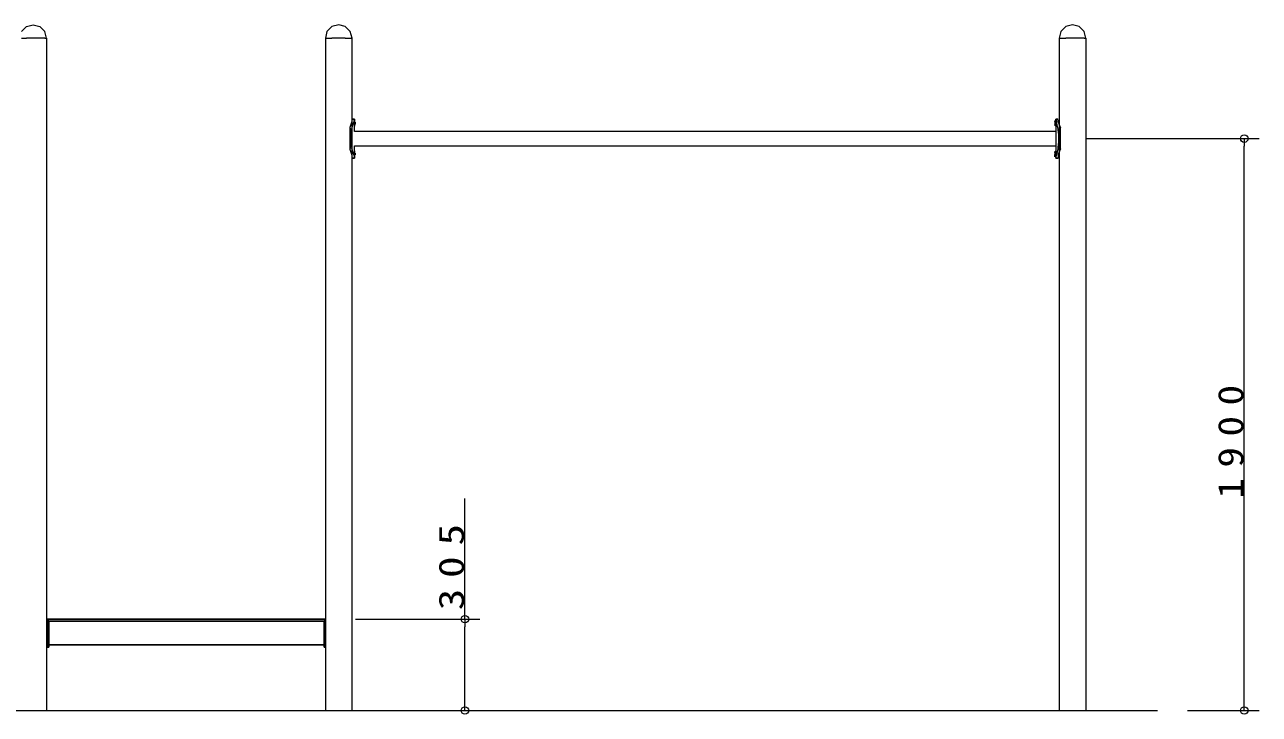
# Model space of a CAD drawing. Units: millimetres on the paper. Extents: x 0 to 420, y -594 to 297.
# Drawn here: x 178.4 to 260.4, y -158.7 to -112.9 of the extents above; entities that cross this region are included whole.
import ezdxf

# ---------------------------------------------------------------- set-up
doc = ezdxf.new("R2010")
doc.units = ezdxf.units.MM
for name, color, linetype, lineweight in [('0_2', 7, 'Continuous', 13), ('2D', 7, 'Continuous', 13), ('2D_DIMENSION', 7, 'Continuous', 13), ('3D_GLINE', 7, 'Continuous', 13)]:
    doc.layers.add(name, color=color, linetype=linetype, lineweight=lineweight)
doc.styles.add('ＭＳ ゴシック', font='')
doc.styles.get('ＭＳ ゴシック').set_extended_font_data('MS Gothic')

msp = doc.modelspace()

# ---------------------------------------------------------------- linework, layer by layer
at = {"layer": '0_2'}
for p, q in [((259.44, -120.433), (259.44, -120.933)), ((207.633, -152.363), (207.633, -152.863)), ((207.633, -158.433), (207.633, -157.933)), ((259.44, -158.433), (259.44, -157.933))]:
    msp.add_line(p, q, dxfattribs=at)
for centre in [(259.44, -120.433), (207.633, -152.363), (207.633, -158.433), (259.44, -158.433)]:
    msp.add_circle(centre, 0.25, dxfattribs=at)
at = {"layer": '2D'}
for p, q in [((178.497, -112.993), (178.166, -113.323)), ((178.497, -112.993), (178.928, -112.866)), ((178.928, -112.866), (179.386, -112.993)), ((179.716, -113.323), (179.386, -112.993)), ((198.791, -112.993), (198.461, -113.323)), ((199.248, -112.866), (198.791, -112.993)), ((199.68, -112.993), (199.248, -112.866)), ((200.01, -113.323), (199.68, -112.993)), ((247.585, -112.993), (247.254, -113.323)), ((248.016, -112.866), (247.585, -112.993)), ((248.474, -112.993), (248.016, -112.866)), ((248.804, -113.323), (248.474, -112.993)), ((178.166, -113.755), (178.497, -113.755)), ((178.928, -113.755), (178.497, -113.755)), ((179.386, -113.755), (178.928, -113.755)), ((179.716, -113.755), (179.386, -113.755)), ((179.817, -113.755), (179.716, -113.323)), ((179.716, -113.755), (179.817, -113.755)), ((179.817, -113.755), (179.817, -158.433)), ((198.461, -113.323), (198.359, -113.755)), ((198.359, -113.755), (198.359, -158.433)), ((198.359, -113.755), (198.461, -113.755)), ((198.461, -113.755), (198.791, -113.755)), ((199.248, -113.755), (198.791, -113.755)), ((199.68, -113.755), (199.248, -113.755)), ((199.68, -113.755), (200.01, -113.755)), ((200.137, -113.755), (200.01, -113.323)), ((200.01, -113.755), (200.137, -113.755)), ((200.137, -158.433), (200.137, -113.755)), ((247.254, -113.323), (247.127, -113.755)), ((247.127, -113.755), (247.127, -158.433)), ((247.127, -113.755), (247.254, -113.755)), ((247.254, -113.755), (247.585, -113.755)), ((248.016, -113.755), (247.585, -113.755)), ((248.474, -113.755), (248.016, -113.755)), ((248.804, -113.755), (248.474, -113.755)), ((248.905, -113.755), (248.804, -113.323)), ((248.804, -113.755), (248.905, -113.755)), ((248.905, -113.755), (248.905, -158.433)), ((200.087, -119.366), (199.985, -119.697)), ((199.985, -119.697), (200.061, -119.9)), ((199.985, -119.697), (199.985, -121.144)), ((200.137, -119.138), (200.087, -119.366)), ((200.087, -120.078), (200.112, -119.798)), ((200.112, -119.798), (200.188, -119.519)), ((200.137, -119.214), (200.137, -119.062)), ((200.137, -119.138), (200.163, -119.138)), ((200.29, -119.138), (200.137, -119.138)), ((200.137, -119.138), (200.29, -119.138)), ((200.137, -119.138), (200.29, -119.138)), ((200.29, -119.138), (200.137, -119.138)), ((200.188, -119.519), (200.264, -119.29)), ((200.264, -119.29), (200.29, -119.138)), ((200.264, -119.239), (200.264, -119.316)), ((200.264, -119.239), (200.264, -119.316)), ((200.264, -119.316), (200.264, -119.392)), ((200.264, -119.316), (200.264, -119.392)), ((200.264, -119.392), (200.264, -119.493)), ((200.264, -119.392), (200.264, -119.493)), ((200.264, -119.493), (200.264, -119.57)), ((200.264, -119.493), (200.264, -119.57)), ((200.29, -119.214), (200.29, -119.138)), ((200.29, -119.138), (200.29, -119.214)), ((200.29, -119.214), (200.315, -119.214)), ((200.315, -119.595), (200.29, -119.595)), ((200.29, -119.951), (200.29, -119.595)), ((200.29, -119.951), (200.29, -119.595)), ((200.315, -119.214), (200.341, -119.239)), ((200.341, -119.57), (200.315, -119.595)), ((200.341, -119.316), (200.341, -119.392)), ((200.341, -119.392), (200.341, -119.316)), ((200.341, -119.493), (200.341, -119.392)), ((200.341, -119.392), (200.341, -119.493)), ((246.848, -119.265), (246.873, -119.239)), ((246.848, -119.265), (246.848, -119.29)), ((246.848, -119.29), (246.848, -119.265)), ((246.848, -119.29), (246.848, -119.341)), ((246.848, -119.29), (246.848, -119.341)), ((246.848, -119.341), (246.848, -119.392)), ((246.848, -119.341), (246.848, -119.392)), ((246.848, -119.392), (246.848, -119.468)), ((246.848, -119.392), (246.848, -119.468)), ((246.848, -119.468), (246.848, -119.519)), ((246.848, -119.468), (246.848, -119.519)), ((246.848, -119.519), (246.848, -119.544)), ((246.848, -119.544), (246.848, -119.519)), ((246.873, -119.57), (246.848, -119.544)), ((246.899, -119.214), (246.873, -119.239)), ((246.873, -119.57), (246.899, -119.595)), ((246.899, -119.214), (246.924, -119.214)), ((246.924, -119.595), (246.899, -119.595)), ((246.924, -119.138), (246.95, -119.29)), ((246.924, -119.214), (246.924, -119.138)), ((246.924, -119.138), (246.924, -119.214)), ((247.051, -119.138), (246.924, -119.138)), ((246.924, -119.138), (247.051, -119.138)), ((246.924, -119.138), (247.051, -119.138)), ((247.051, -119.138), (246.924, -119.138)), ((246.924, -119.214), (246.924, -119.239)), ((246.924, -119.214), (246.924, -119.239)), ((246.924, -119.239), (246.924, -119.316)), ((246.924, -119.316), (246.924, -119.239)), ((246.924, -119.316), (246.924, -119.392)), ((246.924, -119.392), (246.924, -119.316)), ((246.924, -119.392), (246.924, -119.493)), ((246.924, -119.493), (246.924, -119.392)), ((246.924, -119.493), (246.924, -119.57)), ((246.924, -119.57), (246.924, -119.493)), ((246.924, -119.57), (246.924, -119.595)), ((246.924, -119.57), (246.924, -119.595)), ((246.924, -119.595), (246.924, -119.951)), ((246.924, -119.595), (246.924, -119.951)), ((247, -119.519), (246.95, -119.29)), ((247.077, -119.798), (247, -119.519)), ((247.102, -119.366), (247.051, -119.138)), ((247.051, -119.138), (247.077, -119.138)), ((247.051, -119.138), (247.077, -119.138)), ((247.102, -120.078), (247.077, -119.798)), ((247.229, -119.697), (247.102, -119.366)), ((247.229, -119.697), (247.153, -119.9)), ((247.229, -121.144), (247.229, -119.697)), ((200.061, -119.9), (200.087, -120.078)), ((200.087, -120.763), (200.087, -120.078)), ((246.924, -119.951), (200.29, -119.951)), ((246.924, -119.951), (246.924, -120.916)), ((247.153, -119.9), (247.102, -120.078)), ((247.102, -120.078), (247.102, -120.763)), ((200.061, -120.967), (199.985, -121.144)), ((199.985, -121.144), (200.087, -121.475)), ((200.061, -120.967), (200.087, -120.763)), ((200.087, -120.763), (200.112, -121.068)), ((200.188, -121.322), (200.112, -121.068)), ((200.264, -121.551), (200.188, -121.322)), ((200.264, -121.297), (200.264, -121.348)), ((200.264, -121.297), (200.264, -121.348)), ((200.264, -121.348), (200.264, -121.449)), ((200.264, -121.348), (200.264, -121.449)), ((200.264, -121.449), (200.264, -121.551)), ((200.264, -121.449), (200.264, -121.551)), ((200.29, -120.916), (246.924, -120.916)), ((200.29, -121.271), (200.29, -120.916)), ((200.29, -121.271), (200.29, -120.916)), ((200.29, -121.271), (200.315, -121.271)), ((200.315, -121.271), (200.341, -121.297)), ((200.341, -121.373), (200.341, -121.449)), ((200.341, -121.449), (200.341, -121.373)), ((200.341, -121.525), (200.341, -121.449)), ((200.341, -121.449), (200.341, -121.525)), ((246.848, -121.322), (246.873, -121.297)), ((246.848, -121.322), (246.848, -121.348)), ((246.848, -121.348), (246.848, -121.322)), ((246.848, -121.348), (246.848, -121.398)), ((246.848, -121.348), (246.848, -121.398)), ((246.848, -121.398), (246.848, -121.449)), ((246.848, -121.398), (246.848, -121.449)), ((246.848, -121.449), (246.848, -121.525)), ((246.848, -121.449), (246.848, -121.525)), ((246.899, -121.271), (246.873, -121.297)), ((246.899, -121.271), (246.924, -121.271)), ((246.924, -120.916), (246.924, -121.271)), ((246.924, -120.916), (246.924, -121.271)), ((246.924, -121.271), (246.924, -121.297)), ((246.924, -121.271), (246.924, -121.297)), ((246.924, -121.297), (246.924, -121.348)), ((246.924, -121.348), (246.924, -121.297)), ((246.924, -121.348), (246.924, -121.449)), ((246.924, -121.449), (246.924, -121.348)), ((246.924, -121.449), (246.924, -121.551)), ((246.924, -121.551), (246.924, -121.449)), ((247, -121.322), (246.95, -121.551)), ((247.077, -121.068), (247, -121.322)), ((247.077, -121.068), (247.102, -120.763)), ((247.102, -120.763), (247.153, -120.967)), ((247.102, -121.475), (247.229, -121.144)), ((247.153, -120.967), (247.229, -121.144)), ((200.087, -121.475), (200.137, -121.729)), ((200.137, -121.805), (200.137, -121.652)), ((200.137, -121.729), (200.29, -121.729)), ((200.137, -121.729), (200.163, -121.729)), ((200.29, -121.729), (200.137, -121.729)), ((200.137, -121.729), (200.29, -121.729)), ((200.29, -121.729), (200.137, -121.729)), ((200.264, -121.551), (200.264, -121.627)), ((200.264, -121.551), (200.264, -121.627)), ((200.264, -121.551), (200.29, -121.729)), ((200.315, -121.652), (200.29, -121.652)), ((200.29, -121.729), (200.29, -121.652)), ((200.29, -121.729), (200.29, -121.652)), ((200.341, -121.627), (200.315, -121.652)), ((246.848, -121.652), (246.848, -121.5)), ((246.848, -121.525), (246.848, -121.576)), ((246.848, -121.525), (246.848, -121.576)), ((246.848, -121.576), (246.873, -121.627)), ((246.873, -121.627), (246.899, -121.652)), ((246.924, -121.652), (246.899, -121.652)), ((246.924, -121.551), (246.924, -121.627)), ((246.924, -121.627), (246.924, -121.551)), ((246.924, -121.729), (246.95, -121.551)), ((246.924, -121.627), (246.924, -121.652)), ((246.924, -121.627), (246.924, -121.652)), ((246.924, -121.652), (246.924, -121.729)), ((246.924, -121.652), (246.924, -121.729)), ((246.924, -121.729), (247.051, -121.729)), ((247.051, -121.729), (246.924, -121.729)), ((246.924, -121.729), (247.051, -121.729)), ((247.051, -121.729), (246.924, -121.729)), ((247.102, -121.475), (247.051, -121.729)), ((247.051, -121.729), (247.077, -121.729)), ((247.051, -121.729), (247.077, -121.729)), ((179.919, -152.363), (179.817, -152.363)), ((179.919, -152.363), (179.817, -152.363)), ((179.919, -152.464), (179.817, -152.464)), ((179.817, -152.464), (179.919, -152.464)), ((179.817, -152.49), (179.919, -152.49)), ((179.817, -152.49), (179.919, -152.49)), ((198.359, -152.363), (179.919, -152.363)), ((179.919, -152.363), (198.359, -152.363)), ((179.919, -152.49), (179.919, -152.363)), ((179.97, -152.464), (179.919, -152.464)), ((179.97, -152.464), (179.919, -152.464)), ((179.919, -152.464), (179.919, -154.217)), ((179.919, -152.49), (198.359, -152.49)), ((198.359, -152.49), (179.919, -152.49)), ((179.97, -152.464), (198.283, -152.464)), ((179.97, -154.064), (179.97, -152.464)), ((179.97, -152.464), (179.97, -154.217)), ((198.283, -152.464), (198.283, -154.064)), ((198.334, -152.464), (198.283, -152.464)), ((198.283, -152.464), (198.334, -152.464)), ((198.283, -154.217), (198.283, -152.464)), ((198.334, -154.217), (198.334, -152.464)), ((179.817, -154.217), (179.919, -154.217)), ((179.919, -154.217), (179.817, -154.217)), ((179.919, -154.217), (179.97, -154.217)), ((179.97, -154.217), (179.919, -154.217)), ((179.97, -154.064), (198.283, -154.064)), ((198.283, -154.064), (179.97, -154.064)), ((198.283, -154.217), (198.334, -154.217)), ((198.334, -154.217), (198.283, -154.217)), ((198.334, -154.217), (198.359, -154.217)), ((198.359, -154.217), (198.334, -154.217))]:
    msp.add_line(p, q, dxfattribs=at)
at = {"layer": '2D_DIMENSION'}
for p, q in [((248.924, -120.433), (260.44, -120.433)), ((259.44, -157.933), (259.44, -120.933)), ((207.633, -152.363), (207.633, -144.348)), ((200.359, -152.363), (208.633, -152.363)), ((207.633, -157.933), (207.633, -152.863)), ((202.137, -158.433), (208.633, -158.433)), ((255.67, -158.433), (260.44, -158.433))]:
    msp.add_line(p, q, dxfattribs=at)
at = {"layer": '3D_GLINE'}
msp.add_line((80.517, -158.433), (253.67, -158.433), dxfattribs=at)

# ---------------------------------------------------------------- texts
at = {"layer": '2D_DIMENSION', "char_height": 1.686, "attachment_point": 7, "rotation": 90, "style": 'ＭＳ ゴシック'}
for s, insert in [('\\T1.5;\\W1.2;1900', (259.407, -144.362)), ('\\T1.5;\\W1.25;305', (207.599, -151.774))]:
    msp.add_mtext(s, dxfattribs=dict(at, insert=insert))

doc.saveas('drawing.dxf')
